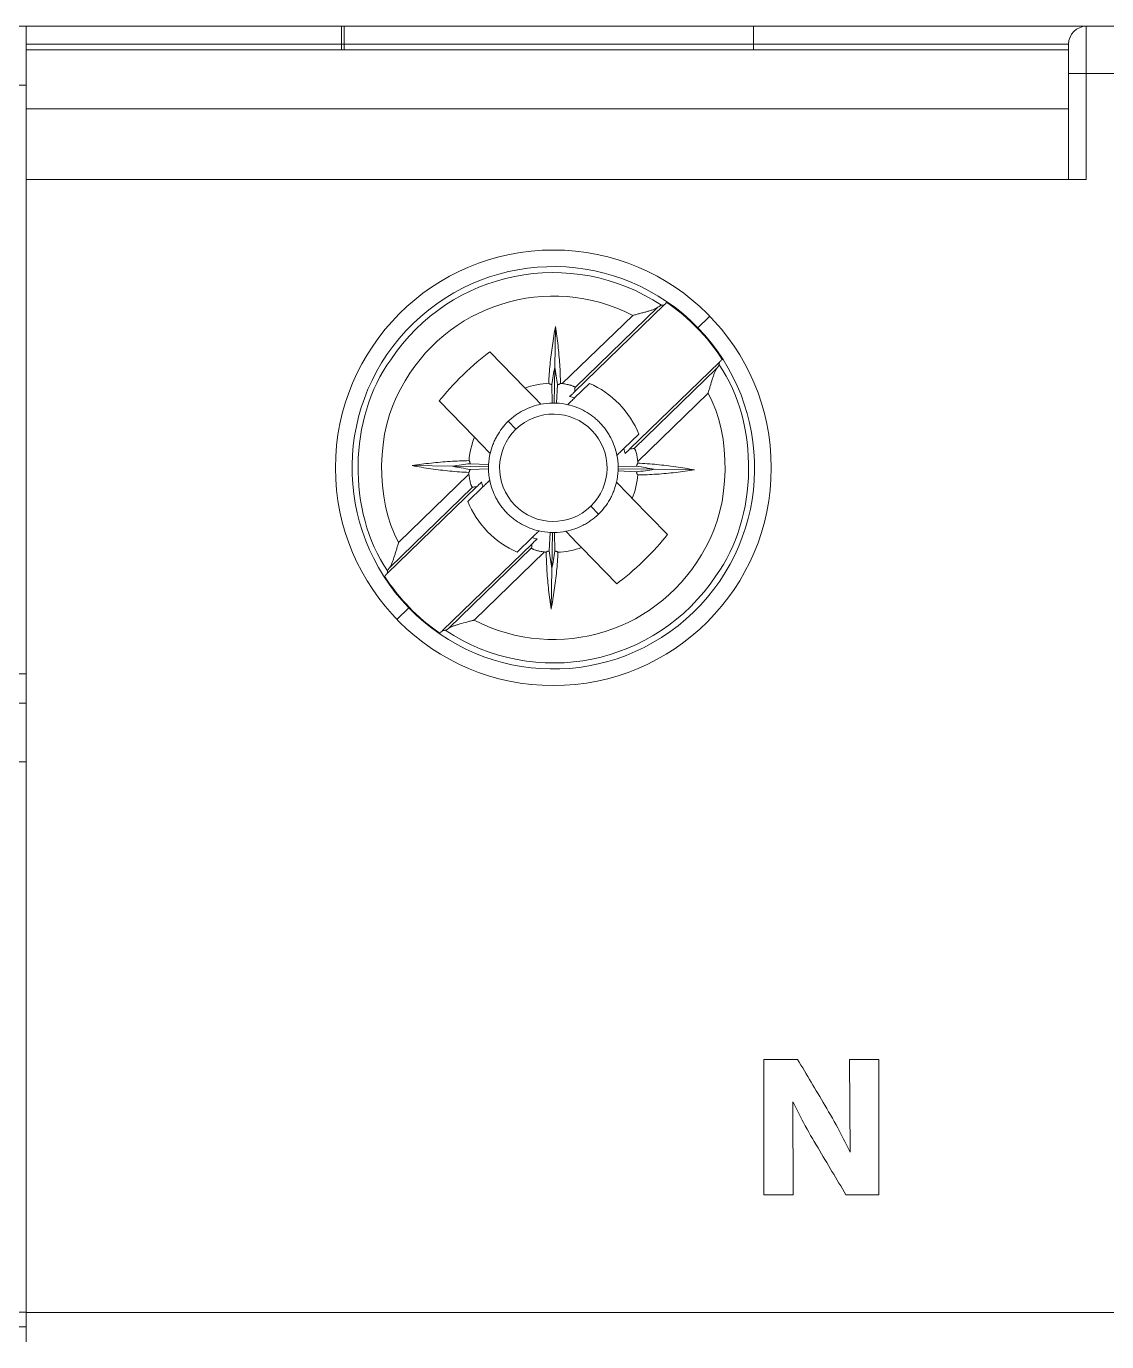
# Model space of a CAD drawing. Header units: millimetres. Extents: x 4137 to 6698, y 1400 to 3585.
# Drawn here: x 4458.17 to 4476.51, y 2844.22 to 2866.57 of the extents above; entities that cross this region are included whole.
import ezdxf

# ---------------------------------------------------------------- set-up
doc = ezdxf.new("R2010")
doc.units = ezdxf.units.MM
doc.layers.add('000-PI-Oprema', color=30, linetype='Continuous', lineweight=5)

msp = doc.modelspace()

# ---------------------------------------------------------------- linework, layer by layer
at = {"layer": '000-PI-Oprema', "color": 0, "linetype": 'ByBlock', "lineweight": 0}
for p, q in [((4458.165, 2866.566), (4440.565, 2866.566)), ((4458.165, 2866.566), (4458.165, 2865.566)), ((4440.565, 2865.566), (4458.165, 2865.566)), ((4458.165, 2865.566), (4458.165, 2855.566)), ((4458.165, 2855.566), (4455.977, 2855.566)), ((4458.165, 2855.066), (4458.165, 2855.566)), ((4458.165, 2855.066), (4440.565, 2855.066)), ((4458.165, 2855.066), (4458.165, 2854.066)), ((4440.565, 2854.066), (4458.165, 2854.066)), ((4458.165, 2854.066), (4458.165, 2844.716)), ((4458.165, 2844.716), (4440.565, 2844.716)), ((4458.165, 2844.716), (4458.165, 2844.466)), ((4458.165, 2844.466), (4453.765, 2844.466)), ((4458.165, 2844.466), (4458.165, 2844.216))]:
    msp.add_line(p, q, dxfattribs=at)
at = {"layer": '000-PI-Oprema', "color": 0, "linetype": 'ByBlock', "lineweight": 0, "ltscale": 0.25}
for p, q in [((4458.165, 2866.566), (4463.516, 2866.566)), ((4458.165, 2866.265), (4458.165, 2866.566)), ((4463.516, 2866.265), (4463.516, 2866.566)), ((4463.516, 2866.566), (4463.566, 2866.566)), ((4463.566, 2866.566), (4463.566, 2866.265)), ((4463.566, 2866.566), (4470.517, 2866.566)), ((4470.517, 2866.566), (4470.517, 2866.265)), ((4470.517, 2866.566), (4476.167, 2866.566)), ((4476.167, 2866.566), (4476.167, 2865.766)), ((4476.167, 2866.566), (4493.57, 2866.566)), ((4463.516, 2866.265), (4458.165, 2866.265)), ((4458.165, 2866.166), (4458.165, 2866.265)), ((4458.165, 2865.165), (4458.165, 2866.166)), ((4458.165, 2866.166), (4475.868, 2866.166)), ((4463.516, 2866.265), (4463.516, 2866.166)), ((4463.566, 2866.265), (4463.516, 2866.265)), ((4463.566, 2866.265), (4463.566, 2866.166)), ((4470.517, 2866.265), (4463.566, 2866.265)), ((4475.868, 2866.265), (4470.517, 2866.265)), ((4470.517, 2866.166), (4470.517, 2866.265)), ((4475.868, 2865.766), (4475.868, 2866.265)), ((4475.868, 2866.166), (4475.868, 2865.165)), ((4476.167, 2865.766), (4475.868, 2865.766)), ((4493.57, 2865.766), (4476.167, 2865.766)), ((4476.167, 2865.766), (4476.167, 2863.965)), ((4458.165, 2863.965), (4458.165, 2865.165)), ((4475.868, 2865.165), (4458.165, 2865.165)), ((4475.868, 2863.965), (4475.868, 2865.165)), ((4458.165, 2844.713), (4458.165, 2863.965)), ((4458.165, 2863.965), (4476.167, 2863.965)), ((4458.165, 2863.965), (4475.868, 2863.965)), ((4467.476, 2860.354), (4468.998, 2861.831)), ((4468.892, 2861.791), (4467.487, 2860.427)), ((4467.269, 2860.494), (4468.464, 2861.653)), ((4469.772, 2861.641), (4469.57, 2861.445)), ((4467.142, 2860.775), (4467.153, 2861.465)), ((4469.561, 2861.437), (4469.57, 2861.445)), ((4466.04, 2861.036), (4466.638, 2860.42)), ((4468.417, 2859.386), (4469.938, 2860.862)), ((4467.133, 2860.165), (4467.142, 2860.775)), ((4469.895, 2860.757), (4468.49, 2859.393)), ((4467.096, 2860.165), (4467.09, 2860.479)), ((4467.185, 2860.478), (4467.17, 2860.163)), ((4467.732, 2860.498), (4467.478, 2860.252)), ((4465.179, 2860.2), (4465.776, 2859.584)), ((4468.55, 2859.174), (4469.744, 2860.333)), ((4466.35, 2859.854), (4466.481, 2859.719)), ((4468.314, 2859.39), (4468.568, 2859.636)), ((4464.716, 2859.101), (4465.406, 2859.091)), ((4465.406, 2859.091), (4466.016, 2859.081)), ((4466.016, 2859.044), (4465.702, 2859.038)), ((4465.703, 2859.134), (4466.018, 2859.118)), ((4468.216, 2859.085), (4468.531, 2859.091)), ((4468.217, 2859.048), (4468.827, 2859.039)), ((4468.827, 2859.039), (4469.516, 2859.028)), ((4464.489, 2857.797), (4465.683, 2858.955)), ((4468.53, 2858.996), (4468.215, 2859.011)), ((4464.295, 2857.268), (4465.816, 2858.744)), ((4465.743, 2858.736), (4464.338, 2857.372)), ((4465.919, 2858.739), (4465.665, 2858.493)), ((4467.883, 2858.275), (4467.751, 2858.41)), ((4468.457, 2858.545), (4469.054, 2857.929)), ((4467.047, 2857.651), (4467.063, 2857.966)), ((4467.09, 2857.354), (4467.1, 2857.965)), ((4467.137, 2857.965), (4467.143, 2857.65)), ((4465.235, 2856.298), (4466.756, 2857.775)), ((4466.747, 2857.702), (4465.341, 2856.338)), ((4466.501, 2857.631), (4466.755, 2857.878)), ((4467.595, 2857.709), (4468.193, 2857.094)), ((4465.769, 2856.477), (4466.964, 2857.635)), ((4467.08, 2856.665), (4467.09, 2857.354)), ((4464.46, 2856.488), (4464.663, 2856.684)), ((4464.671, 2856.693), (4464.663, 2856.684)), ((4470.693, 2849.013), (4471.264, 2849.013)), ((4470.693, 2846.713), (4470.693, 2849.013)), ((4472.149, 2849.013), (4472.647, 2849.013)), ((4472.157, 2847.437), (4472.149, 2849.013)), ((4472.647, 2849.013), (4472.647, 2846.713)), ((4471.183, 2848.294), (4471.191, 2846.713)), ((4471.191, 2846.713), (4470.693, 2846.713)), ((4470.693, 2846.713), (4471.191, 2846.713)), ((4472.086, 2846.713), (4472.647, 2846.713)), ((4472.647, 2846.713), (4472.086, 2846.713)), ((4458.165, 2844.713), (4493.57, 2844.713)), ((4458.165, 2844.213), (4458.165, 2844.713))]:
    msp.add_line(p, q, dxfattribs=at)
for points in [[(4476.167, 2866.566), (4476.002, 2866.566), (4475.868, 2866.431), (4475.868, 2866.265)], [(4464.354, 2860.9), (4465.368, 2862.426), (4467.427, 2862.84), (4468.952, 2861.827)], [(4469.57, 2861.445), (4468.255, 2862.8), (4466.091, 2862.833), (4464.736, 2861.518)], [(4464.529, 2860.412), (4465.272, 2861.841), (4467.034, 2862.397), (4468.464, 2861.653)], [(4468.588, 2861.687), (4468.609, 2861.692), (4468.629, 2861.698), (4468.65, 2861.703)], [(4468.65, 2861.703), (4468.67, 2861.709), (4468.69, 2861.714), (4468.71, 2861.72)], [(4468.71, 2861.72), (4468.729, 2861.725), (4468.747, 2861.731), (4468.765, 2861.737)], [(4468.765, 2861.737), (4468.783, 2861.743), (4468.8, 2861.748), (4468.816, 2861.754)], [(4468.816, 2861.754), (4468.832, 2861.76), (4468.847, 2861.766), (4468.859, 2861.772)], [(4468.859, 2861.772), (4468.872, 2861.778), (4468.883, 2861.784), (4468.892, 2861.791)], [(4468.892, 2861.791), (4468.907, 2861.802), (4468.92, 2861.811), (4468.929, 2861.817)], [(4468.929, 2861.817), (4468.935, 2861.82), (4468.939, 2861.822), (4468.943, 2861.824)], [(4468.943, 2861.824), (4468.947, 2861.825), (4468.949, 2861.826), (4468.952, 2861.827)], [(4468.975, 2861.829), (4468.967, 2861.828), (4468.96, 2861.827), (4468.952, 2861.827)], [(4468.998, 2861.831), (4468.99, 2861.83), (4468.982, 2861.83), (4468.975, 2861.829)], [(4469.043, 2861.874), (4469.038, 2861.869), (4469.033, 2861.865), (4469.028, 2861.86)], [(4469.561, 2861.437), (4469.443, 2861.567), (4469.191, 2861.779), (4469.043, 2861.874)], [(4464.736, 2861.518), (4463.381, 2860.203), (4463.348, 2858.039), (4464.663, 2856.684)], [(4468.464, 2861.653), (4468.484, 2861.658), (4468.505, 2861.664), (4468.526, 2861.67)], [(4468.526, 2861.67), (4468.546, 2861.675), (4468.567, 2861.681), (4468.588, 2861.687)], [(4467.1, 2861.143), (4467.115, 2861.251), (4467.132, 2861.358), (4467.153, 2861.465)], [(4467.153, 2861.465), (4467.17, 2861.357), (4467.184, 2861.249), (4467.196, 2861.142)], [(4469.497, 2856.611), (4470.852, 2857.926), (4470.885, 2860.09), (4469.57, 2861.445)], [(4469.983, 2860.905), (4469.892, 2861.056), (4469.688, 2861.314), (4469.561, 2861.437)], [(4465.179, 2860.2), (4465.368, 2860.451), (4465.783, 2860.854), (4466.04, 2861.036)], [(4467.061, 2860.821), (4467.072, 2860.929), (4467.084, 2861.036), (4467.1, 2861.143)], [(4467.196, 2861.142), (4467.208, 2861.034), (4467.218, 2860.927), (4467.225, 2860.819)], [(4464.3, 2857.314), (4463.613, 2858.319), (4463.637, 2859.916), (4464.354, 2860.9)], [(4467.038, 2860.5), (4467.043, 2860.607), (4467.051, 2860.714), (4467.061, 2860.821)], [(4467.225, 2860.819), (4467.232, 2860.712), (4467.236, 2860.604), (4467.238, 2860.497)], [(4469.933, 2860.815), (4470.62, 2859.81), (4470.596, 2858.214), (4469.878, 2857.229)], [(4469.933, 2860.815), (4469.932, 2860.811), (4469.928, 2860.804), (4469.922, 2860.794)], [(4469.933, 2860.815), (4469.934, 2860.823), (4469.935, 2860.831), (4469.935, 2860.839)], [(4469.935, 2860.839), (4469.937, 2860.846), (4469.937, 2860.854), (4469.938, 2860.862)], [(4469.938, 2860.862), (4469.943, 2860.867), (4469.948, 2860.871), (4469.953, 2860.876)], [(4469.953, 2860.876), (4469.958, 2860.881), (4469.963, 2860.886), (4469.968, 2860.891)], [(4469.968, 2860.891), (4469.973, 2860.896), (4469.978, 2860.9), (4469.983, 2860.905)], [(4467.114, 2860.628), (4467.105, 2860.578), (4467.097, 2860.529), (4467.09, 2860.479)], [(4467.142, 2860.775), (4467.132, 2860.726), (4467.122, 2860.677), (4467.114, 2860.628)], [(4467.142, 2860.775), (4467.151, 2860.726), (4467.159, 2860.676), (4467.166, 2860.626)], [(4467.166, 2860.626), (4467.174, 2860.577), (4467.18, 2860.528), (4467.185, 2860.478)], [(4469.826, 2860.598), (4469.823, 2860.588), (4469.82, 2860.579), (4469.816, 2860.569)], [(4469.835, 2860.625), (4469.832, 2860.616), (4469.828, 2860.607), (4469.826, 2860.598)], [(4469.854, 2860.676), (4469.847, 2860.66), (4469.841, 2860.643), (4469.835, 2860.625)], [(4469.864, 2860.7), (4469.86, 2860.693), (4469.857, 2860.684), (4469.854, 2860.676)], [(4469.874, 2860.722), (4469.871, 2860.715), (4469.867, 2860.708), (4469.864, 2860.7)], [(4469.895, 2860.757), (4469.888, 2860.747), (4469.881, 2860.735), (4469.874, 2860.722)], [(4469.911, 2860.777), (4469.906, 2860.771), (4469.901, 2860.764), (4469.895, 2860.757)], [(4469.922, 2860.794), (4469.919, 2860.789), (4469.915, 2860.784), (4469.911, 2860.777)], [(4464.489, 2857.797), (4464.087, 2858.523), (4464.105, 2859.698), (4464.529, 2860.412)], [(4467.038, 2860.5), (4466.93, 2860.498), (4466.738, 2860.46), (4466.638, 2860.42)], [(4466.729, 2860.326), (4466.699, 2860.357), (4466.668, 2860.388), (4466.638, 2860.42)], [(4467.044, 2860.496), (4467.042, 2860.497), (4467.04, 2860.498), (4467.038, 2860.5)], [(4467.051, 2860.491), (4467.049, 2860.493), (4467.046, 2860.494), (4467.044, 2860.496)], [(4467.059, 2860.488), (4467.056, 2860.489), (4467.053, 2860.49), (4467.051, 2860.491)], [(4467.067, 2860.485), (4467.064, 2860.486), (4467.061, 2860.487), (4467.059, 2860.488)], [(4467.077, 2860.482), (4467.074, 2860.482), (4467.07, 2860.484), (4467.067, 2860.485)], [(4467.09, 2860.479), (4467.085, 2860.48), (4467.081, 2860.481), (4467.077, 2860.482)], [(4467.198, 2860.48), (4467.194, 2860.479), (4467.19, 2860.478), (4467.185, 2860.478)], [(4467.208, 2860.482), (4467.205, 2860.482), (4467.202, 2860.481), (4467.198, 2860.48)], [(4467.217, 2860.486), (4467.214, 2860.485), (4467.212, 2860.484), (4467.208, 2860.482)], [(4467.225, 2860.489), (4467.223, 2860.488), (4467.22, 2860.487), (4467.217, 2860.486)], [(4467.232, 2860.493), (4467.23, 2860.491), (4467.227, 2860.49), (4467.225, 2860.489)], [(4467.238, 2860.497), (4467.236, 2860.496), (4467.234, 2860.494), (4467.232, 2860.493)], [(4467.269, 2860.494), (4467.261, 2860.495), (4467.246, 2860.496), (4467.238, 2860.497)], [(4467.348, 2860.482), (4467.323, 2860.487), (4467.296, 2860.491), (4467.269, 2860.494)], [(4467.367, 2860.478), (4467.361, 2860.479), (4467.355, 2860.48), (4467.348, 2860.482)], [(4467.386, 2860.473), (4467.38, 2860.475), (4467.374, 2860.476), (4467.367, 2860.478)], [(4467.403, 2860.468), (4467.397, 2860.47), (4467.391, 2860.471), (4467.386, 2860.473)], [(4467.419, 2860.463), (4467.414, 2860.465), (4467.409, 2860.467), (4467.403, 2860.468)], [(4467.448, 2860.453), (4467.439, 2860.456), (4467.43, 2860.46), (4467.419, 2860.463)], [(4467.476, 2860.354), (4467.462, 2860.341), (4467.449, 2860.327), (4467.435, 2860.314)], [(4467.46, 2860.448), (4467.456, 2860.449), (4467.452, 2860.451), (4467.448, 2860.453)], [(4467.469, 2860.443), (4467.467, 2860.445), (4467.463, 2860.446), (4467.46, 2860.448)], [(4467.477, 2860.438), (4467.475, 2860.44), (4467.472, 2860.441), (4467.469, 2860.443)], [(4467.476, 2860.354), (4467.478, 2860.367), (4467.48, 2860.378), (4467.481, 2860.391)], [(4467.482, 2860.434), (4467.481, 2860.435), (4467.479, 2860.437), (4467.477, 2860.438)], [(4467.481, 2860.391), (4467.483, 2860.403), (4467.484, 2860.415), (4467.487, 2860.427)], [(4467.487, 2860.427), (4467.487, 2860.429), (4467.485, 2860.432), (4467.482, 2860.434)], [(4468.235, 2860.15), (4468.091, 2860.299), (4467.917, 2860.418), (4467.732, 2860.498)], [(4469.753, 2860.363), (4469.75, 2860.353), (4469.747, 2860.343), (4469.744, 2860.333)], [(4469.762, 2860.393), (4469.76, 2860.383), (4469.756, 2860.373), (4469.753, 2860.363)], [(4469.781, 2860.453), (4469.775, 2860.433), (4469.769, 2860.413), (4469.762, 2860.393)], [(4469.816, 2860.569), (4469.804, 2860.531), (4469.793, 2860.492), (4469.781, 2860.453)], [(4466.817, 2860.234), (4466.788, 2860.265), (4466.759, 2860.295), (4466.729, 2860.326)], [(4466.905, 2860.144), (4466.853, 2860.134), (4466.802, 2860.12), (4466.752, 2860.102)], [(4466.905, 2860.144), (4466.876, 2860.174), (4466.847, 2860.204), (4466.817, 2860.234)], [(4467.096, 2860.165), (4467.046, 2860.165), (4466.954, 2860.155), (4466.905, 2860.144)], [(4467.133, 2860.165), (4467.124, 2860.165), (4467.105, 2860.165), (4467.096, 2860.165)], [(4467.17, 2860.163), (4467.161, 2860.164), (4467.142, 2860.165), (4467.133, 2860.165)], [(4467.36, 2860.137), (4467.312, 2860.15), (4467.22, 2860.162), (4467.17, 2860.163)], [(4467.419, 2860.194), (4467.399, 2860.175), (4467.38, 2860.156), (4467.36, 2860.137)], [(4467.513, 2860.09), (4467.463, 2860.11), (4467.412, 2860.126), (4467.36, 2860.137)], [(4467.435, 2860.314), (4467.421, 2860.301), (4467.407, 2860.288), (4467.393, 2860.274)], [(4467.478, 2860.252), (4467.457, 2860.258), (4467.415, 2860.269), (4467.393, 2860.274)], [(4467.478, 2860.252), (4467.458, 2860.232), (4467.438, 2860.213), (4467.419, 2860.194)], [(4468.568, 2859.636), (4468.493, 2859.824), (4468.379, 2860.002), (4468.235, 2860.15)], [(4469.744, 2860.333), (4470.146, 2859.606), (4470.128, 2858.432), (4469.704, 2857.717)], [(4466.472, 2859.956), (4466.429, 2859.925), (4466.389, 2859.891), (4466.35, 2859.854)], [(4466.538, 2860), (4466.516, 2859.986), (4466.494, 2859.972), (4466.472, 2859.956)], [(4467.771, 2859.7), (4467.42, 2860.061), (4466.843, 2860.07), (4466.481, 2859.719)], [(4466.608, 2860.039), (4466.584, 2860.027), (4466.561, 2860.014), (4466.538, 2860)], [(4466.752, 2860.102), (4466.703, 2860.085), (4466.655, 2860.064), (4466.608, 2860.039)], [(4467.656, 2860.023), (4467.611, 2860.048), (4467.563, 2860.071), (4467.513, 2860.09)], [(4467.788, 2859.935), (4467.746, 2859.968), (4467.702, 2859.997), (4467.656, 2860.023)], [(4467.85, 2859.885), (4467.83, 2859.902), (4467.809, 2859.92), (4467.788, 2859.935)], [(4466.245, 2859.736), (4466.213, 2859.694), (4466.184, 2859.65), (4466.158, 2859.604)], [(4466.35, 2859.854), (4466.312, 2859.817), (4466.277, 2859.778), (4466.245, 2859.736)], [(4467.751, 2858.41), (4468.113, 2858.761), (4468.122, 2859.338), (4467.771, 2859.7)], [(4467.907, 2859.83), (4467.888, 2859.849), (4467.87, 2859.867), (4467.85, 2859.885)], [(4468.008, 2859.709), (4467.977, 2859.752), (4467.943, 2859.792), (4467.907, 2859.83)], [(4468.052, 2859.643), (4468.038, 2859.665), (4468.023, 2859.687), (4468.008, 2859.709)], [(4465.776, 2859.584), (4465.733, 2859.485), (4465.689, 2859.295), (4465.684, 2859.186)], [(4466.09, 2859.461), (4466.071, 2859.411), (4466.055, 2859.361), (4466.044, 2859.308)], [(4466.122, 2859.534), (4466.11, 2859.51), (4466.1, 2859.485), (4466.09, 2859.461)], [(4466.158, 2859.604), (4466.145, 2859.581), (4466.133, 2859.557), (4466.122, 2859.534)], [(4468.072, 2859.609), (4468.066, 2859.62), (4468.059, 2859.632), (4468.052, 2859.643)], [(4468.091, 2859.574), (4468.085, 2859.585), (4468.079, 2859.597), (4468.072, 2859.609)], [(4468.154, 2859.429), (4468.137, 2859.479), (4468.116, 2859.527), (4468.091, 2859.574)], [(4465.956, 2859.399), (4465.985, 2859.368), (4466.015, 2859.339), (4466.044, 2859.308)], [(4466.018, 2859.118), (4466.019, 2859.168), (4466.031, 2859.261), (4466.044, 2859.308)], [(4468.196, 2859.276), (4468.186, 2859.328), (4468.172, 2859.379), (4468.154, 2859.429)], [(4468.196, 2859.276), (4468.215, 2859.295), (4468.235, 2859.314), (4468.255, 2859.333)], [(4468.216, 2859.085), (4468.217, 2859.135), (4468.207, 2859.228), (4468.196, 2859.276)], [(4468.255, 2859.333), (4468.274, 2859.352), (4468.294, 2859.371), (4468.314, 2859.39)], [(4468.334, 2859.305), (4468.33, 2859.327), (4468.32, 2859.369), (4468.314, 2859.39)], [(4468.334, 2859.305), (4468.347, 2859.318), (4468.361, 2859.332), (4468.375, 2859.345)], [(4468.375, 2859.345), (4468.389, 2859.358), (4468.403, 2859.372), (4468.417, 2859.386)], [(4468.453, 2859.389), (4468.441, 2859.388), (4468.428, 2859.387), (4468.417, 2859.386)], [(4468.49, 2859.393), (4468.477, 2859.392), (4468.465, 2859.39), (4468.453, 2859.389)], [(4468.496, 2859.389), (4468.494, 2859.392), (4468.491, 2859.393), (4468.49, 2859.393)], [(4468.505, 2859.376), (4468.502, 2859.381), (4468.499, 2859.386), (4468.496, 2859.389)], [(4468.51, 2859.366), (4468.508, 2859.369), (4468.506, 2859.372), (4468.505, 2859.376)], [(4468.514, 2859.354), (4468.512, 2859.358), (4468.511, 2859.362), (4468.51, 2859.366)], [(4468.519, 2859.34), (4468.517, 2859.345), (4468.516, 2859.349), (4468.514, 2859.354)], [(4468.523, 2859.325), (4468.522, 2859.33), (4468.521, 2859.335), (4468.519, 2859.34)], [(4468.532, 2859.291), (4468.53, 2859.303), (4468.527, 2859.314), (4468.523, 2859.325)], [(4468.54, 2859.253), (4468.538, 2859.266), (4468.535, 2859.279), (4468.532, 2859.291)], [(4468.55, 2859.174), (4468.548, 2859.201), (4468.544, 2859.228), (4468.54, 2859.253)], [(4464.716, 2859.101), (4464.824, 2859.118), (4464.932, 2859.132), (4465.039, 2859.144)], [(4465.038, 2859.048), (4464.93, 2859.063), (4464.823, 2859.081), (4464.716, 2859.101)], [(4465.36, 2859.009), (4465.252, 2859.02), (4465.145, 2859.032), (4465.038, 2859.048)], [(4465.039, 2859.144), (4465.147, 2859.156), (4465.254, 2859.166), (4465.362, 2859.173)], [(4465.362, 2859.173), (4465.469, 2859.18), (4465.577, 2859.184), (4465.684, 2859.186)], [(4465.406, 2859.091), (4465.455, 2859.099), (4465.505, 2859.107), (4465.554, 2859.115)], [(4465.406, 2859.091), (4465.455, 2859.08), (4465.504, 2859.071), (4465.553, 2859.062)], [(4465.553, 2859.062), (4465.603, 2859.053), (4465.652, 2859.045), (4465.702, 2859.038)], [(4465.554, 2859.115), (4465.604, 2859.122), (4465.653, 2859.128), (4465.703, 2859.134)], [(4465.684, 2859.186), (4465.685, 2859.184), (4465.687, 2859.182), (4465.688, 2859.18)], [(4465.688, 2859.18), (4465.69, 2859.178), (4465.691, 2859.175), (4465.692, 2859.173)], [(4465.692, 2859.173), (4465.693, 2859.171), (4465.694, 2859.168), (4465.696, 2859.165)], [(4465.696, 2859.016), (4465.695, 2859.012), (4465.694, 2859.009), (4465.693, 2859.007)], [(4465.696, 2859.165), (4465.696, 2859.163), (4465.698, 2859.16), (4465.699, 2859.157)], [(4465.699, 2859.026), (4465.699, 2859.022), (4465.697, 2859.018), (4465.696, 2859.016)], [(4465.702, 2859.038), (4465.701, 2859.033), (4465.7, 2859.029), (4465.699, 2859.026)], [(4466.018, 2859.118), (4466.017, 2859.109), (4466.016, 2859.091), (4466.016, 2859.081)], [(4466.016, 2859.081), (4466.016, 2859.072), (4466.016, 2859.053), (4466.016, 2859.044)], [(4466.037, 2858.853), (4466.026, 2858.902), (4466.016, 2858.995), (4466.016, 2859.044)], [(4468.215, 2859.011), (4468.216, 2859.02), (4468.216, 2859.039), (4468.217, 2859.048)], [(4468.217, 2859.048), (4468.217, 2859.057), (4468.217, 2859.076), (4468.216, 2859.085)], [(4468.679, 2859.015), (4468.629, 2859.007), (4468.579, 2859.001), (4468.53, 2858.996)], [(4468.531, 2859.091), (4468.532, 2859.095), (4468.533, 2859.1), (4468.534, 2859.104)], [(4468.679, 2859.067), (4468.63, 2859.076), (4468.581, 2859.084), (4468.531, 2859.091)], [(4468.534, 2859.104), (4468.535, 2859.107), (4468.535, 2859.111), (4468.537, 2859.114)], [(4468.537, 2859.114), (4468.537, 2859.117), (4468.539, 2859.12), (4468.54, 2859.122)], [(4468.54, 2859.122), (4468.541, 2859.125), (4468.542, 2859.128), (4468.543, 2859.13)], [(4468.543, 2859.13), (4468.545, 2859.132), (4468.546, 2859.135), (4468.548, 2859.137)], [(4468.548, 2859.137), (4468.549, 2859.139), (4468.55, 2859.141), (4468.552, 2859.143)], [(4468.552, 2859.143), (4468.551, 2859.151), (4468.55, 2859.166), (4468.55, 2859.174)], [(4468.552, 2859.143), (4468.659, 2859.138), (4468.766, 2859.13), (4468.874, 2859.12)], [(4468.827, 2859.039), (4468.778, 2859.049), (4468.729, 2859.059), (4468.679, 2859.067)], [(4468.827, 2859.039), (4468.778, 2859.03), (4468.728, 2859.022), (4468.679, 2859.015)], [(4468.874, 2859.12), (4468.981, 2859.109), (4469.088, 2859.097), (4469.195, 2859.082)], [(4469.516, 2859.028), (4469.409, 2859.011), (4469.301, 2858.997), (4469.194, 2858.985)], [(4469.195, 2859.082), (4469.302, 2859.066), (4469.41, 2859.049), (4469.516, 2859.028)], [(4465.681, 2858.986), (4465.574, 2858.991), (4465.467, 2858.999), (4465.36, 2859.009)], [(4465.681, 2858.986), (4465.681, 2858.978), (4465.683, 2858.963), (4465.683, 2858.955)], [(4465.683, 2858.955), (4465.685, 2858.928), (4465.689, 2858.902), (4465.693, 2858.876)], [(4465.693, 2859.007), (4465.692, 2859.004), (4465.691, 2859.002), (4465.69, 2858.999)], [(4465.693, 2858.876), (4465.695, 2858.863), (4465.698, 2858.85), (4465.701, 2858.838)], [(4465.701, 2858.838), (4465.703, 2858.826), (4465.706, 2858.815), (4465.709, 2858.804)], [(4465.709, 2858.804), (4465.711, 2858.799), (4465.712, 2858.794), (4465.714, 2858.789)], [(4465.714, 2858.789), (4465.715, 2858.784), (4465.717, 2858.78), (4465.718, 2858.776)], [(4465.899, 2858.824), (4465.885, 2858.811), (4465.872, 2858.798), (4465.858, 2858.784)], [(4465.899, 2858.824), (4465.903, 2858.803), (4465.913, 2858.761), (4465.919, 2858.739)], [(4465.978, 2858.796), (4465.959, 2858.778), (4465.939, 2858.759), (4465.919, 2858.739)], [(4466.037, 2858.853), (4466.018, 2858.834), (4465.998, 2858.815), (4465.978, 2858.796)], [(4466.037, 2858.853), (4466.047, 2858.801), (4466.061, 2858.75), (4466.079, 2858.7)], [(4468.142, 2858.669), (4468.162, 2858.718), (4468.178, 2858.769), (4468.189, 2858.821)], [(4468.189, 2858.821), (4468.201, 2858.869), (4468.214, 2858.961), (4468.215, 2859.011)], [(4468.277, 2858.73), (4468.247, 2858.761), (4468.218, 2858.791), (4468.189, 2858.821)], [(4468.457, 2858.545), (4468.5, 2858.644), (4468.543, 2858.835), (4468.549, 2858.943)], [(4468.537, 2858.964), (4468.536, 2858.967), (4468.535, 2858.969), (4468.535, 2858.973)], [(4468.541, 2858.956), (4468.539, 2858.958), (4468.538, 2858.961), (4468.537, 2858.964)], [(4468.544, 2858.949), (4468.543, 2858.951), (4468.542, 2858.954), (4468.541, 2858.956)], [(4468.549, 2858.943), (4468.547, 2858.945), (4468.546, 2858.947), (4468.544, 2858.949)], [(4468.871, 2858.956), (4468.763, 2858.949), (4468.656, 2858.945), (4468.549, 2858.943)], [(4469.194, 2858.985), (4469.086, 2858.973), (4468.979, 2858.963), (4468.871, 2858.956)], [(4465.718, 2858.776), (4465.72, 2858.771), (4465.722, 2858.768), (4465.723, 2858.764)], [(4465.723, 2858.764), (4465.725, 2858.76), (4465.727, 2858.756), (4465.728, 2858.754)], [(4465.728, 2858.754), (4465.731, 2858.748), (4465.734, 2858.743), (4465.736, 2858.74)], [(4465.736, 2858.74), (4465.739, 2858.737), (4465.741, 2858.736), (4465.743, 2858.736)], [(4465.743, 2858.736), (4465.756, 2858.737), (4465.768, 2858.739), (4465.78, 2858.74)], [(4465.78, 2858.74), (4465.792, 2858.741), (4465.804, 2858.743), (4465.816, 2858.744)], [(4465.858, 2858.784), (4465.844, 2858.771), (4465.83, 2858.757), (4465.816, 2858.744)], [(4466.079, 2858.7), (4466.096, 2858.651), (4466.117, 2858.603), (4466.142, 2858.556)], [(4468.075, 2858.525), (4468.088, 2858.548), (4468.1, 2858.572), (4468.111, 2858.596)], [(4468.111, 2858.596), (4468.122, 2858.62), (4468.133, 2858.644), (4468.142, 2858.669)], [(4468.366, 2858.639), (4468.336, 2858.67), (4468.306, 2858.7), (4468.277, 2858.73)], [(4468.457, 2858.545), (4468.426, 2858.577), (4468.396, 2858.608), (4468.366, 2858.639)], [(4465.665, 2858.493), (4465.74, 2858.305), (4465.854, 2858.128), (4465.998, 2857.979)], [(4466.142, 2858.556), (4466.148, 2858.544), (4466.154, 2858.532), (4466.161, 2858.521)], [(4466.161, 2858.521), (4466.167, 2858.509), (4466.174, 2858.497), (4466.181, 2858.486)], [(4466.181, 2858.486), (4466.195, 2858.464), (4466.21, 2858.442), (4466.225, 2858.42)], [(4466.225, 2858.42), (4466.256, 2858.378), (4466.29, 2858.337), (4466.326, 2858.299)], [(4467.883, 2858.275), (4467.921, 2858.312), (4467.956, 2858.352), (4467.988, 2858.393)], [(4467.988, 2858.393), (4468.02, 2858.435), (4468.049, 2858.479), (4468.075, 2858.525)], [(4466.326, 2858.299), (4466.344, 2858.28), (4466.363, 2858.262), (4466.383, 2858.245)], [(4466.383, 2858.245), (4466.403, 2858.227), (4466.424, 2858.21), (4466.445, 2858.194)], [(4466.445, 2858.194), (4466.487, 2858.161), (4466.531, 2858.132), (4466.577, 2858.107)], [(4467.625, 2858.09), (4467.648, 2858.102), (4467.672, 2858.115), (4467.695, 2858.129)], [(4467.695, 2858.129), (4467.717, 2858.143), (4467.739, 2858.158), (4467.761, 2858.173)], [(4467.761, 2858.173), (4467.803, 2858.204), (4467.844, 2858.238), (4467.883, 2858.275)], [(4465.998, 2857.979), (4466.142, 2857.831), (4466.316, 2857.711), (4466.501, 2857.631)], [(4466.577, 2858.107), (4466.622, 2858.081), (4466.67, 2858.058), (4466.72, 2858.039)], [(4466.72, 2858.039), (4466.77, 2858.019), (4466.82, 2858.004), (4466.873, 2857.992)], [(4466.755, 2857.878), (4466.775, 2857.897), (4466.794, 2857.916), (4466.814, 2857.935)], [(4466.814, 2857.935), (4466.833, 2857.954), (4466.853, 2857.973), (4466.873, 2857.992)], [(4467.063, 2857.966), (4467.013, 2857.967), (4466.921, 2857.98), (4466.873, 2857.992)], [(4467.063, 2857.966), (4467.072, 2857.966), (4467.09, 2857.965), (4467.1, 2857.965)], [(4467.1, 2857.965), (4467.109, 2857.964), (4467.128, 2857.964), (4467.137, 2857.965)], [(4467.328, 2857.985), (4467.279, 2857.974), (4467.186, 2857.964), (4467.137, 2857.965)], [(4467.328, 2857.985), (4467.38, 2857.995), (4467.431, 2858.009), (4467.48, 2858.027)], [(4467.328, 2857.985), (4467.357, 2857.955), (4467.386, 2857.925), (4467.416, 2857.895)], [(4467.416, 2857.895), (4467.444, 2857.865), (4467.474, 2857.834), (4467.504, 2857.803)], [(4467.48, 2858.027), (4467.53, 2858.044), (4467.578, 2858.065), (4467.625, 2858.09)], [(4469.054, 2857.929), (4468.865, 2857.678), (4468.449, 2857.275), (4468.193, 2857.094)], [(4464.432, 2857.611), (4464.438, 2857.631), (4464.445, 2857.652), (4464.451, 2857.673)], [(4464.451, 2857.673), (4464.458, 2857.693), (4464.464, 2857.714), (4464.47, 2857.735)], [(4464.47, 2857.735), (4464.476, 2857.756), (4464.482, 2857.776), (4464.489, 2857.797)], [(4469.704, 2857.717), (4468.961, 2856.288), (4467.199, 2855.732), (4465.769, 2856.477)], [(4466.751, 2857.738), (4466.75, 2857.726), (4466.748, 2857.714), (4466.747, 2857.702)], [(4466.747, 2857.702), (4466.747, 2857.7), (4466.748, 2857.698), (4466.751, 2857.695)], [(4466.756, 2857.775), (4466.755, 2857.763), (4466.753, 2857.751), (4466.751, 2857.738)], [(4466.751, 2857.695), (4466.752, 2857.694), (4466.754, 2857.693), (4466.756, 2857.691)], [(4466.755, 2857.878), (4466.776, 2857.871), (4466.818, 2857.86), (4466.84, 2857.855)], [(4466.756, 2857.775), (4466.771, 2857.788), (4466.784, 2857.802), (4466.798, 2857.815)], [(4466.756, 2857.691), (4466.758, 2857.69), (4466.761, 2857.688), (4466.764, 2857.686)], [(4466.764, 2857.686), (4466.766, 2857.685), (4466.77, 2857.683), (4466.773, 2857.682)], [(4466.773, 2857.682), (4466.777, 2857.68), (4466.781, 2857.678), (4466.785, 2857.676)], [(4466.785, 2857.676), (4466.793, 2857.673), (4466.803, 2857.669), (4466.813, 2857.666)], [(4466.798, 2857.815), (4466.812, 2857.828), (4466.826, 2857.842), (4466.84, 2857.855)], [(4467.195, 2857.629), (4467.303, 2857.631), (4467.495, 2857.669), (4467.595, 2857.709)], [(4467.504, 2857.803), (4467.534, 2857.772), (4467.564, 2857.741), (4467.595, 2857.709)], [(4464.376, 2857.446), (4464.382, 2857.462), (4464.389, 2857.478), (4464.395, 2857.496)], [(4464.395, 2857.496), (4464.401, 2857.514), (4464.407, 2857.532), (4464.413, 2857.551)], [(4464.413, 2857.551), (4464.42, 2857.571), (4464.426, 2857.591), (4464.432, 2857.611)], [(4466.813, 2857.666), (4466.819, 2857.664), (4466.824, 2857.662), (4466.83, 2857.661)], [(4466.83, 2857.661), (4466.835, 2857.659), (4466.842, 2857.658), (4466.847, 2857.656)], [(4466.847, 2857.656), (4466.853, 2857.655), (4466.859, 2857.653), (4466.866, 2857.652)], [(4466.866, 2857.652), (4466.872, 2857.65), (4466.878, 2857.649), (4466.884, 2857.648)], [(4466.884, 2857.648), (4466.91, 2857.642), (4466.937, 2857.638), (4466.964, 2857.635)], [(4466.964, 2857.635), (4466.972, 2857.634), (4466.987, 2857.633), (4466.995, 2857.632)], [(4466.995, 2857.632), (4466.997, 2857.634), (4466.999, 2857.635), (4467.001, 2857.636)], [(4467.001, 2857.636), (4467.003, 2857.638), (4467.006, 2857.639), (4467.008, 2857.64)], [(4467.008, 2857.64), (4467.01, 2857.642), (4467.013, 2857.643), (4467.016, 2857.644)], [(4467.016, 2857.644), (4467.018, 2857.645), (4467.021, 2857.646), (4467.024, 2857.647)], [(4467.024, 2857.647), (4467.028, 2857.648), (4467.031, 2857.649), (4467.035, 2857.649)], [(4467.035, 2857.649), (4467.039, 2857.65), (4467.043, 2857.651), (4467.047, 2857.651)], [(4467.066, 2857.502), (4467.059, 2857.552), (4467.053, 2857.602), (4467.047, 2857.651)], [(4467.09, 2857.354), (4467.082, 2857.403), (4467.074, 2857.453), (4467.066, 2857.502)], [(4467.09, 2857.354), (4467.101, 2857.403), (4467.11, 2857.453), (4467.119, 2857.502)], [(4467.119, 2857.502), (4467.128, 2857.551), (4467.136, 2857.6), (4467.143, 2857.65)], [(4467.143, 2857.65), (4467.148, 2857.649), (4467.152, 2857.649), (4467.155, 2857.648)], [(4467.155, 2857.648), (4467.159, 2857.646), (4467.163, 2857.646), (4467.165, 2857.644)], [(4467.195, 2857.629), (4467.19, 2857.522), (4467.182, 2857.415), (4467.172, 2857.307)], [(4467.189, 2857.634), (4467.191, 2857.632), (4467.193, 2857.631), (4467.195, 2857.629)], [(4464.265, 2857.239), (4464.26, 2857.234), (4464.255, 2857.229), (4464.25, 2857.224)], [(4464.25, 2857.224), (4464.341, 2857.073), (4464.545, 2856.816), (4464.671, 2856.693)], [(4464.28, 2857.253), (4464.275, 2857.248), (4464.27, 2857.243), (4464.265, 2857.239)], [(4464.295, 2857.268), (4464.289, 2857.263), (4464.285, 2857.258), (4464.28, 2857.253)], [(4464.297, 2857.291), (4464.296, 2857.283), (4464.296, 2857.275), (4464.295, 2857.268)], [(4464.3, 2857.314), (4464.299, 2857.306), (4464.298, 2857.299), (4464.297, 2857.291)], [(4464.3, 2857.314), (4464.3, 2857.319), (4464.304, 2857.325), (4464.31, 2857.335)], [(4464.31, 2857.335), (4464.314, 2857.34), (4464.318, 2857.346), (4464.322, 2857.352)], [(4464.322, 2857.352), (4464.327, 2857.358), (4464.332, 2857.365), (4464.338, 2857.372)], [(4464.338, 2857.372), (4464.345, 2857.381), (4464.351, 2857.392), (4464.358, 2857.404)], [(4464.358, 2857.404), (4464.364, 2857.417), (4464.37, 2857.431), (4464.376, 2857.446)], [(4469.878, 2857.229), (4468.865, 2855.704), (4466.806, 2855.289), (4465.281, 2856.303)], [(4467.172, 2857.307), (4467.161, 2857.2), (4467.149, 2857.093), (4467.133, 2856.986)], [(4467.08, 2856.665), (4467.063, 2856.772), (4467.049, 2856.88), (4467.037, 2856.987)], [(4467.133, 2856.986), (4467.118, 2856.879), (4467.1, 2856.771), (4467.08, 2856.665)], [(4464.663, 2856.684), (4465.978, 2855.329), (4468.142, 2855.296), (4469.497, 2856.611)], [(4464.671, 2856.693), (4464.79, 2856.563), (4465.042, 2856.35), (4465.19, 2856.255)], [(4465.341, 2856.338), (4465.326, 2856.327), (4465.313, 2856.318), (4465.303, 2856.313)], [(4465.357, 2856.349), (4465.351, 2856.346), (4465.346, 2856.342), (4465.341, 2856.338)], [(4465.377, 2856.359), (4465.37, 2856.356), (4465.363, 2856.353), (4465.357, 2856.349)], [(4465.423, 2856.377), (4465.406, 2856.371), (4465.391, 2856.365), (4465.377, 2856.359)], [(4465.475, 2856.395), (4465.457, 2856.389), (4465.439, 2856.384), (4465.423, 2856.377)], [(4465.503, 2856.403), (4465.493, 2856.4), (4465.484, 2856.397), (4465.475, 2856.395)], [(4465.531, 2856.411), (4465.521, 2856.409), (4465.512, 2856.406), (4465.503, 2856.403)], [(4465.649, 2856.444), (4465.609, 2856.433), (4465.57, 2856.422), (4465.531, 2856.411)], [(4465.709, 2856.46), (4465.689, 2856.454), (4465.669, 2856.449), (4465.649, 2856.444)], [(4465.739, 2856.468), (4465.729, 2856.466), (4465.719, 2856.463), (4465.709, 2856.46)], [(4465.754, 2856.472), (4465.749, 2856.471), (4465.744, 2856.47), (4465.739, 2856.468)], [(4465.769, 2856.477), (4465.765, 2856.475), (4465.759, 2856.474), (4465.754, 2856.472)], [(4465.19, 2856.255), (4465.195, 2856.26), (4465.2, 2856.265), (4465.205, 2856.269)], [(4465.205, 2856.269), (4465.21, 2856.274), (4465.215, 2856.279), (4465.22, 2856.284)], [(4465.22, 2856.284), (4465.225, 2856.289), (4465.23, 2856.294), (4465.235, 2856.298)], [(4465.235, 2856.298), (4465.242, 2856.299), (4465.25, 2856.3), (4465.258, 2856.3)], [(4465.258, 2856.3), (4465.266, 2856.301), (4465.273, 2856.302), (4465.281, 2856.303)], [(4465.29, 2856.306), (4465.286, 2856.304), (4465.283, 2856.303), (4465.281, 2856.303)], [(4465.303, 2856.313), (4465.298, 2856.309), (4465.294, 2856.307), (4465.29, 2856.306)], [(4471.264, 2849.013), (4471.419, 2848.754), (4471.573, 2848.494), (4471.727, 2848.234)], [(4471.366, 2847.938), (4471.302, 2848.055), (4471.243, 2848.175), (4471.183, 2848.294)], [(4471.183, 2848.294), (4471.243, 2848.175), (4471.302, 2848.055), (4471.366, 2847.938)], [(4471.727, 2848.234), (4471.813, 2848.087), (4471.899, 2847.941), (4471.978, 2847.791)], [(4471.612, 2847.508), (4471.528, 2847.65), (4471.444, 2847.792), (4471.366, 2847.938)], [(4471.366, 2847.938), (4471.444, 2847.792), (4471.528, 2847.65), (4471.612, 2847.508)], [(4471.978, 2847.791), (4472.04, 2847.674), (4472.099, 2847.556), (4472.157, 2847.437)], [(4472.086, 2846.713), (4471.928, 2846.978), (4471.769, 2847.242), (4471.612, 2847.508)], [(4471.612, 2847.508), (4471.769, 2847.242), (4471.928, 2846.978), (4472.086, 2846.713)]]:
    msp.add_open_spline(points, degree=3, dxfattribs=at)
for points, knots in [([(4463.416, 2859.064), (4463.416, 2861.108), (4465.073, 2862.765), (4467.117, 2862.765), (4469.16, 2862.765), (4470.817, 2861.108), (4470.817, 2859.064), (4470.817, 2857.021), (4469.16, 2855.364), (4467.117, 2855.364), (4465.073, 2855.364), (4463.416, 2857.021), (4463.416, 2859.064), (4463.416, 2859.064), (4463.416, 2859.064), (4463.416, 2859.064)], [0, 0, 0, 0, 1, 1, 1, 2, 2, 2, 3, 3, 3, 4, 4, 4, 5, 5, 5, 5]), ([(4469.028, 2861.86), (4469.023, 2861.855), (4469.018, 2861.85), (4469.013, 2861.845), (4469.008, 2861.841), (4469.003, 2861.836), (4468.998, 2861.831)], [1, 1, 1, 1, 2, 2, 2, 3, 3, 3, 3]), ([(4466.481, 2859.719), (4466.12, 2859.368), (4466.111, 2858.791), (4466.462, 2858.43), (4466.813, 2858.068), (4467.39, 2858.059), (4467.751, 2858.41)], [0, 0, 0, 0, 1, 1, 1, 2, 2, 2, 2]), ([(4465.776, 2859.584), (4465.807, 2859.553), (4465.837, 2859.521), (4465.867, 2859.491), (4465.897, 2859.46), (4465.927, 2859.429), (4465.956, 2859.399)], [0, 0, 0, 0, 1, 1, 1, 2, 2, 2, 2]), ([(4465.699, 2859.157), (4465.7, 2859.153), (4465.701, 2859.15), (4465.701, 2859.146), (4465.702, 2859.143), (4465.703, 2859.139), (4465.703, 2859.134)], [4, 4, 4, 4, 5, 5, 5, 6, 6, 6, 6]), ([(4465.69, 2858.999), (4465.688, 2858.997), (4465.687, 2858.995), (4465.685, 2858.992), (4465.684, 2858.99), (4465.683, 2858.988), (4465.681, 2858.986)], [4, 4, 4, 4, 5, 5, 5, 6, 6, 6, 6]), ([(4468.535, 2858.973), (4468.533, 2858.976), (4468.532, 2858.979), (4468.532, 2858.983), (4468.531, 2858.987), (4468.53, 2858.991), (4468.53, 2858.996)], [4, 4, 4, 4, 5, 5, 5, 6, 6, 6, 6]), ([(4467.037, 2856.987), (4467.025, 2857.095), (4467.015, 2857.203), (4467.008, 2857.31), (4467.001, 2857.418), (4466.997, 2857.525), (4466.995, 2857.632)], [1, 1, 1, 1, 2, 2, 2, 3, 3, 3, 3]), ([(4467.165, 2857.644), (4467.169, 2857.644), (4467.172, 2857.642), (4467.174, 2857.641), (4467.177, 2857.64), (4467.179, 2857.639), (4467.182, 2857.638), (4467.184, 2857.636), (4467.186, 2857.635), (4467.189, 2857.634)], [2, 2, 2, 2, 3, 3, 3, 4, 4, 4, 5, 5, 5, 5])]:
    msp.add_open_spline(points, degree=3, knots=knots, dxfattribs=at)

doc.saveas('drawing.dxf')
